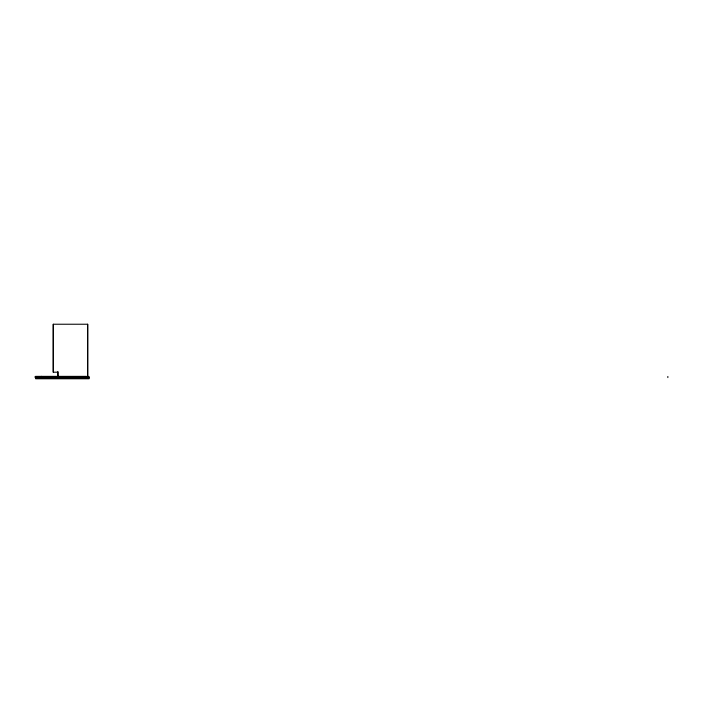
<?xml version="1.0" encoding="UTF-8"?>
<svg xmlns="http://www.w3.org/2000/svg" width="703" height="703" viewBox="0 0 703 703"><rect width="100%" height="100%" fill="white"/><g stroke="black" fill="none" stroke-linecap="round" stroke-linejoin="round"><path stroke-width="1.05" d="M57.901 371.421L57.901 376.58L57.901 372.195L53.261 372.195L53.261 324.232L87.682 324.232L87.682 376.518L87.682 324.232M35.668 376.448L89.053 376.448L89.053 377.608L35.15 377.608L35.15 376.448L86.337 376.448L86.337 377.608M41.09 376.448L41.864 376.448M667.85 376.448L667.85 377.608M85.564 376.448L85.564 377.608M85.045 376.448L85.045 377.608M53.261 324.232L53.261 372.195M89.053 377.994L35.668 377.994L35.668 378.768L89.053 378.768L89.053 377.994"/></g></svg>
